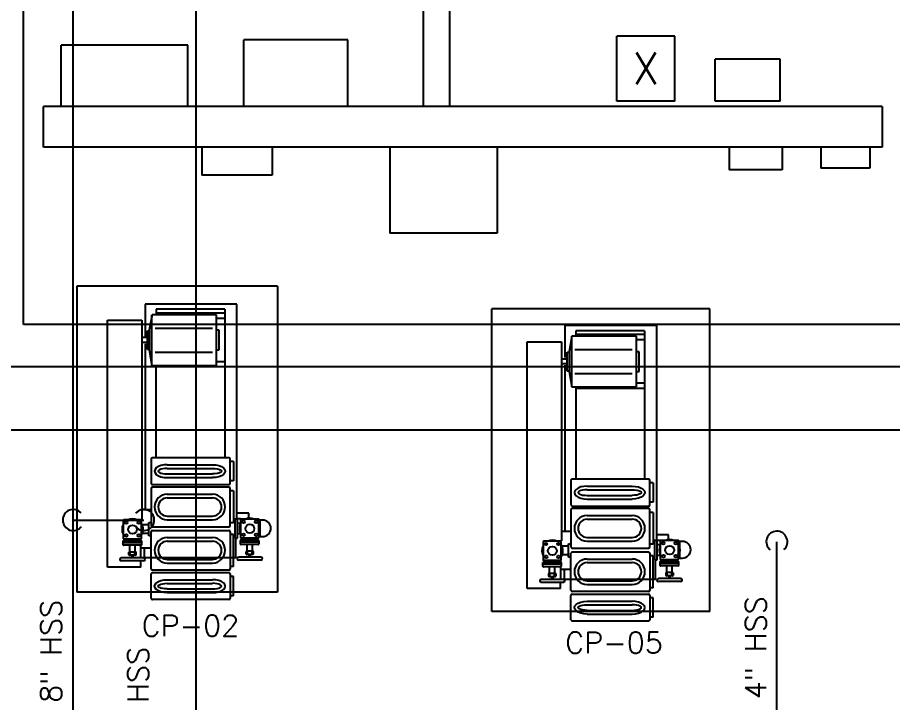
# Model space of a CAD drawing. Header units: inches. Extents: x -578 to 4567, y -980 to 6106.
# Drawn here: x 3079.6 to 3328.7, y 3681.8 to 3876.8 of the extents above; entities that cross this region are included whole.
import ezdxf
from ezdxf.enums import TextEntityAlignment as Align

# ---------------------------------------------------------------- set-up
doc = ezdxf.new("R2010")
doc.units = ezdxf.units.IN
doc.header["$LTSCALE"] = 25.4
doc.header["$MEASUREMENT"] = 0
doc.layers.get('0').update_dxf_attribs({"linetype": 'CONTINUOUS', "lineweight": 20})
doc.layers.add('A-AMONIA', color=7, linetype='CONTINUOUS', true_color=0x920ef1)
doc.layers.add('A-REFRIG EQPM', color=40, linetype='CONTINUOUS', true_color=0xffbf00)
for name, color, linetype in [('A-CONC', 106, 'CONTINUOUS'), ('A-ELEC', 6, 'CONTINUOUS'), ('A-TEXT', 2, 'CONTINUOUS'), ('A-WALL-CMU', 30, 'CONTINUOUS')]:
    doc.layers.add(name, color=color, linetype=linetype)
doc.styles.add('ROMANS', font='romans')
doc.styles.add('SIMPLEX', font='simplex')

# ---------------------------------------------------------------- blocks, each defined once
blk = doc.blocks.new('A$C5f4743b0')
for p, q in [((61.08, 42.88), (61.08, 37.95)), ((66.31, 43.03), (61.22, 43.03)), ((61.35, 44.09), (61.35, 43.38)), ((61.35, 43.47), (61.35, 43.04)), ((66.08, 43.38), (61.35, 43.38)), ((66.07, 43.38), (66.07, 44.09)), ((66.07, 43.39), (66.07, 43.04)), ((66.45, 37.95), (66.45, 42.88)), ((67, 42.58), (66.45, 42.58)), ((67.01, 37.92), (67.01, 42.87)), ((67.15, 43.02), (68.16, 43.02)), ((67.6, 43.02), (67.6, 37.78)), ((68.3, 42.87), (68.3, 37.92)), ((71.91, 43.59), (71.91, 37.29)), ((72.76, 43.59), (72.76, 37.29)), ((61.06, 40.19), (59.44, 40.19)), ((59.44, 40.19), (59.44, 36.81)), ((70.09, 41.21), (68.29, 41.21)), ((71.14, 41.11), (70.11, 41.11)), ((70.12, 39.59), (70.12, 41.29)), ((70.27, 41.43), (71, 41.43)), ((71.14, 41.29), (71.14, 39.59)), ((71.89, 40.66), (71.17, 40.66)), ((71.89, 40.3), (71.17, 40.3)), ((61.06, 37.83), (61.06, 36.54)), ((61.22, 37.81), (66.31, 37.81)), ((62.35, 37.81), (62.35, 36.91)), ((65.3, 37.83), (65.3, 36.91)), ((67, 38.47), (66.43, 38.47)), ((68.16, 37.78), (67.15, 37.78)), ((70.09, 39.69), (68.29, 39.69)), ((71.14, 39.78), (70.11, 39.78)), ((71, 39.45), (70.27, 39.45)), ((61.01, 36.81), (0, 36.81)), ((0, 36.81), (0, 10.66)), ((44.69, 35.77), (50.19, 35.77)), ((44.69, 35.77), (44.69, 34.84)), ((50.19, 35.77), (50.19, 34.84)), ((53.08, 35.77), (62.16, 35.77)), ((53.08, 35.77), (53.08, 34.84)), ((66.53, 36.91), (61.08, 36.91)), ((61.08, 36.91), (61.08, 36.5)), ((61.08, 36.5), (61.08, 36.19)), ((61.08, 36.19), (66.53, 36.19)), ((62.16, 35.77), (62.16, 34.84)), ((74.52, 35.77), (65.44, 35.77)), ((65.44, 35.77), (65.44, 34.84)), ((66.53, 36.19), (66.53, 36.91)), ((72.14, 36.47), (66.55, 36.47)), ((72.14, 36.47), (72.14, 10.53)), ((74.52, 35.77), (74.52, 34.84)), ((82.91, 35.77), (77.42, 35.77)), ((77.42, 35.77), (77.42, 34.84)), ((82.91, 35.77), (82.91, 34.84)), ((1.45, 33.31), (43.64, 33.31)), ((1.45, 33.31), (1.45, 13.84)), ((2.54, 33.06), (2.54, 13.89)), ((4.07, 33.06), (4.07, 31.03)), ((16.37, 33.06), (16.37, 31.03)), ((17.85, 33.11), (17.85, 13.94)), ((43.64, 34.48), (43.64, 12.77)), ((50.93, 34.84), (44, 34.84)), ((51.29, 12.77), (51.29, 34.48)), ((52.03, 34.48), (52.03, 12.77)), ((62.9, 34.84), (52.38, 34.84)), ((63.26, 12.77), (63.26, 34.48)), ((64.34, 12.77), (64.34, 34.48)), ((64.7, 34.84), (75.21, 34.84)), ((75.57, 34.48), (75.57, 12.77)), ((76.31, 12.77), (76.31, 34.48)), ((76.67, 34.84), (83.61, 34.84)), ((83.97, 34.48), (83.97, 12.77)), ((2.98, 31.03), (2.98, 12.66)), ((17.41, 31.03), (2.98, 31.03)), ((7.43, 31.77), (7.43, 31.03)), ((13.01, 31.77), (7.43, 31.77)), ((13.01, 31.03), (13.01, 31.77)), ((17.41, 12.61), (17.41, 31.03)), ((6.89, 29.8), (6.89, 13.55)), ((13.7, 29.8), (13.7, 13.55)), ((45.63, 17), (45.63, 29.84)), ((46.66, 17), (46.66, 29.84)), ((48.26, 17), (48.26, 29.84)), ((49.29, 17), (49.29, 29.84)), ((54.01, 17), (54.01, 29.84)), ((55.05, 17), (55.05, 29.84)), ((60.23, 17), (60.23, 29.84)), ((61.26, 17), (61.26, 29.84)), ((66.34, 17), (66.34, 29.84)), ((67.37, 17), (67.37, 29.84)), ((72.55, 17), (72.55, 29.84)), ((73.59, 17), (73.59, 29.84)), ((78.31, 17), (78.31, 29.84)), ((79.35, 17), (79.35, 29.84)), ((80.94, 17), (80.94, 29.84)), ((81.98, 17), (81.98, 29.84)), ((1.45, 13.84), (2.89, 13.84)), ((2.98, 12.66), (7.33, 11.87)), ((17.41, 12.61), (2.98, 12.61)), ((13.01, 11.87), (17.41, 12.61)), ((43.64, 13.85), (17.51, 13.85)), ((62.06, 11.72), (62.06, 12.46)), ((0, 10.66), (9.11, 10.66)), ((7.33, 11.87), (13.01, 11.87)), ((7.53, 11.32), (7.53, 11.87)), ((12.91, 11.32), (7.53, 11.32)), ((9.5, 11.32), (9.5, 9.69)), ((10.89, 11.32), (10.89, 9.69)), ((11.24, 10.66), (58.43, 10.66)), ((12.91, 11.87), (12.91, 11.32)), ((44, 12.41), (50.93, 12.41)), ((52.38, 12.41), (62.9, 12.41)), ((58.48, 12.41), (58.48, 9.74)), ((65.8, 11.72), (62.06, 11.72)), ((62.73, 11.69), (62.73, 9.86)), ((75.21, 12.41), (64.7, 12.41)), ((65.19, 11.69), (65.19, 9.9)), ((65.8, 12.39), (65.8, 11.72)), ((69.34, 12.37), (69.34, 9.49)), ((72.14, 10.53), (69.35, 10.53)), ((72.13, 10.24), (72.13, 3.94)), ((72.99, 10.24), (72.99, 3.94)), ((83.61, 12.41), (76.67, 12.41)), ((4.57, 9.74), (61.17, 9.74)), ((4.57, 0), (4.57, 9.74)), ((61.3, 9.53), (61.3, 4.6)), ((66.53, 9.67), (61.45, 9.67)), ((67.22, 9.22), (66.66, 9.22)), ((66.68, 4.6), (66.68, 9.53)), ((67.23, 4.57), (67.23, 9.52)), ((67.38, 9.66), (68.39, 9.66)), ((67.83, 9.66), (67.83, 4.42)), ((70.32, 7.86), (68.52, 7.86)), ((68.53, 9.52), (68.53, 4.57)), ((72.06, 9.49), (68.69, 9.49)), ((71.37, 7.75), (70.34, 7.75)), ((70.35, 6.24), (70.35, 7.94)), ((70.49, 8.08), (71.22, 8.08)), ((71.37, 7.94), (71.37, 6.24)), ((74.71, 9.43), (72.99, 9.43)), ((74.71, 9.43), (74.71, 0)), ((67.22, 5.12), (66.66, 5.12)), ((70.32, 6.33), (68.52, 6.33)), ((71.37, 6.42), (70.34, 6.42)), ((71.22, 6.1), (70.49, 6.1)), ((72.11, 7.31), (71.4, 7.31)), ((72.11, 6.95), (71.4, 6.95)), ((61.45, 4.46), (66.53, 4.46)), ((68.39, 4.42), (67.38, 4.42)), ((74.71, 0), (4.57, 0))]:
    blk.add_line(p, q)
for centre, radius in [((61.86, 42.25), 0.371), ((65.53, 42.25), 0.371), ((63.8, 40.48), 1.25), ((61.86, 38.67), 0.371), ((65.53, 38.71), 0.371), ((62.08, 8.89), 0.371), ((64.02, 7.12), 1.25), ((65.76, 8.89), 0.371), ((62.08, 5.32), 0.371), ((65.76, 5.36), 0.371)]:
    blk.add_circle(centre, radius)
for centre, radius, start, end in [((63.71, 44.09), 2.36, 0, 180), ((61.22, 42.88), 0.144, 90, 180), ((63.79, 40.45), 2.97, 60.1856, 119.8144), ((66.31, 42.88), 0.144, 0, 90), ((67.15, 42.87), 0.144, 90, 180), ((68.16, 42.87), 0.144, 0, 90), ((72.33, 43.59), 0.427, 0, 180), ((63.79, 40.45), 2.97, 156.2672, 203.7328), ((63.79, 40.45), 2.97, 333.5782, 26.4218), ((70.27, 41.29), 0.144, 90, 180), ((71, 41.29), 0.144, 0, 90), ((61.22, 37.95), 0.144, 180, 270), ((63.79, 40.45), 2.97, 242.9786, 297.0214), ((66.31, 37.95), 0.144, 270, 0), ((67.15, 37.92), 0.144, 180, 270), ((68.16, 37.92), 0.144, 270, 0), ((70.27, 39.59), 0.144, 180, 270), ((71, 39.59), 0.144, 270, 0), ((72.33, 37.29), 0.427, 180, 0), ((44, 34.48), 0.359, 90, 180), ((50.93, 34.48), 0.359, 0, 90), ((52.38, 34.48), 0.359, 90, 180), ((57.64, 29.84), 3.62, 0, 180), ((57.64, 29.84), 3.62, 0, 180), ((57.64, 29.84), 2.59, 0, 180), ((62.9, 34.48), 0.359, 0, 90), ((64.7, 34.48), 0.359, 90, 180), ((69.96, 29.84), 3.62, 0, 180), ((69.96, 29.84), 3.62, 0, 180), ((69.96, 29.84), 2.59, 0, 180), ((75.21, 34.48), 0.359, 0, 90), ((76.67, 34.48), 0.359, 90, 180), ((83.61, 34.48), 0.359, 0, 90), ((57.64, 17), 3.62, 180, 0), ((57.64, 17), 2.59, 180, 0), ((69.96, 17), 3.62, 180, 0), ((69.96, 17), 2.59, 180, 0), ((44, 12.77), 0.359, 180, 270), ((50.93, 12.77), 0.359, 270, 0), ((52.38, 12.77), 0.359, 180, 270), ((62.9, 12.77), 0.359, 270, 0), ((64.7, 12.77), 0.359, 180, 270), ((75.21, 12.77), 0.359, 270, 0), ((76.67, 12.77), 0.359, 180, 270), ((83.61, 12.77), 0.359, 270, 0), ((64.01, 7.13), 3.01, 57.6826, 122.3174), ((72.56, 10.24), 0.427, 0, 180), ((64.01, 7.13), 3.01, 153.9453, 206.0547), ((61.45, 9.53), 0.144, 90, 180), ((66.53, 9.53), 0.144, 0, 90), ((64.01, 7.13), 3.01, 332.2832, 27.7168), ((67.38, 9.52), 0.144, 90, 180), ((68.39, 9.52), 0.144, 0, 90), ((70.49, 7.94), 0.144, 90, 180), ((71.22, 7.94), 0.144, 0, 90), ((70.49, 6.24), 0.144, 180, 270), ((71.22, 6.24), 0.144, 270, 0), ((61.45, 4.6), 0.144, 180, 270), ((64.01, 7.13), 3.01, 242.4773, 297.5227), ((66.53, 4.6), 0.144, 270, 0), ((67.38, 4.57), 0.144, 180, 270), ((68.39, 4.57), 0.144, 270, 0), ((72.56, 3.94), 0.427, 180, 0)]:
    blk.add_arc(centre, radius, start, end)
at = {"extrusion": (0, 0, -1)}
for centre, major_axis, ratio in [((47.46, 29.84), (0, -3.61), 0.507781), ((47.46, 29.84), (0, -2.57), 0.311006), ((80.15, 17), (0, 3.61), 0.507781), ((80.14, 17), (0, 2.57), 0.311006)]:
    blk.add_ellipse(centre, major_axis=major_axis, ratio=ratio, start_param=1.570796, end_param=4.712389, dxfattribs=at)
for centre, major_axis, ratio in [((80.15, 29.84), (0, -3.61), 0.507781), ((80.14, 29.84), (0, -2.57), 0.311006), ((47.46, 17), (0, 3.61), 0.507781), ((47.46, 17), (0, 2.57), 0.311006)]:
    blk.add_ellipse(centre, major_axis=major_axis, ratio=ratio, start_param=1.570796, end_param=4.712389)

msp = doc.modelspace()

# ---------------------------------------------------------------- linework, layer by layer
at = {"layer": 'A-AMONIA'}
for p, q in [((3130.264682, 4096.29287), (3130.264682, 3626.491918)), ((3095.471215, 3626.491918), (3095.471215, 3948.126072)), ((3081.272964, 3789.561556), (3081.272964, 3909.316312)), ((3380.283461, 3789.561556), (3081.272964, 3789.561556)), ((3392.283461, 3777.561556), (3069.272964, 3777.561556)), ((3404.283461, 3759.561556), (3057.272964, 3759.561556)), ((3095.471215, 3733.985526), (3115.503491, 3733.985526)), ((3295.5196, 3626.491918), (3295.5196, 3727.798464))]:
    msp.add_line(p, q, dxfattribs=at)
for centre, start, end in [((3095.471215, 3733.985526), 42.37686697, 320.42899778), ((3115.503491, 3733.985526), 222.37686697, 140.42899778), ((3295.5196, 3727.798464), 312.37686697, 230.42899778)]:
    msp.add_arc(centre, 3, start, end, dxfattribs=at)
at = {"layer": 'A-CONC'}
for p, q in [((3153.5, 3800.5), (3096.5, 3800.5)), ((3096.5, 3800.5), (3096.5, 3713.5)), ((3153.5, 3800.5), (3153.5, 3713.5)), ((3276.5, 3794), (3214.5, 3794)), ((3214.5, 3708), (3214.5, 3794)), ((3276.5, 3708), (3276.5, 3794)), ((3153.5, 3713.5), (3096.5, 3713.5)), ((3276.5, 3708), (3214.5, 3708))]:
    msp.add_line(p, q, dxfattribs=at)
at = {"layer": 'A-ELEC'}
for p, q in [((3250, 3853), (3250, 3871.5)), ((3266.5, 3871.5), (3250, 3871.5)), ((3266.5, 3853), (3266.5, 3871.5)), ((3092, 3851.5), (3092, 3869)), ((3128, 3869), (3092, 3869)), ((3128, 3851.5), (3128, 3869)), ((3144, 3851.5), (3144, 3870.5)), ((3173.5, 3870.5), (3144, 3870.5)), ((3173.5, 3851.5), (3173.5, 3870.5)), ((3278, 3853), (3278, 3865)), ((3296.5, 3865), (3278, 3865)), ((3296.5, 3853), (3296.5, 3865)), ((3128, 3851.5), (3092, 3851.5)), ((3173.5, 3851.5), (3144, 3851.5)), ((3266.5, 3853), (3250, 3853)), ((3296.5, 3853), (3278, 3853)), ((3132, 3840), (3132, 3832)), ((3152, 3840), (3132, 3840)), ((3152, 3840), (3152, 3832)), ((3185.5, 3840), (3185.5, 3815.5)), ((3215.5, 3840), (3185.5, 3840)), ((3216, 3840), (3216, 3815.5)), ((3282, 3840), (3282, 3833.5)), ((3297, 3840), (3282, 3840)), ((3297, 3840), (3297, 3833.5)), ((3308, 3840), (3308, 3834)), ((3322, 3840), (3308, 3840)), ((3322, 3840), (3322, 3834)), ((3297, 3833.5), (3282, 3833.5)), ((3322, 3834), (3308, 3834)), ((3152, 3832), (3132, 3832)), ((3216, 3815.5), (3185.5, 3815.5))]:
    msp.add_line(p, q, dxfattribs=at)
at = {"layer": 'A-WALL-CMU'}
for p, q in [((3195, 3851.5), (3195, 4179.5)), ((3202.5, 3851.5), (3202.5, 3998.5)), ((3195, 3851.5), (3087, 3851.5)), ((3087, 3840), (3087, 3851.5)), ((3325.5, 3851.5), (3195, 3851.5)), ((3325.5, 3851.5), (3325.5, 3840)), ((3325.5, 3840), (3087, 3840))]:
    msp.add_line(p, q, dxfattribs=at)

# ---------------------------------------------------------------- block references
at = {"layer": 'A-REFRIG EQPM', "rotation": 270}
for p in [(3105.200051, 3795.338182), (3224.563307, 3789.247269)]:
    msp.add_blockref('A$C5f4743b0', p, dxfattribs=at)

# ---------------------------------------------------------------- texts
at = {"layer": 'A-AMONIA', "char_height": 6, "attachment_point": 4, "rotation": 90, "style": 'ROMANS'}
for s, insert in [('4" HSS', (3289.518487, 3683.023236)), ('8" HSS', (3089.148845, 3682.030712)), ('HSS', (3113.858855, 3682.030712))]:
    msp.add_mtext(s, dxfattribs=dict(at, insert=insert))
at = {"layer": 'A-REFRIG EQPM', "style": 'ROMANS'}
for s, p in [('CP-02', (3128.788314, 3703.932627)), ('CP-05', (3249.200514, 3699.134051))]:
    msp.add_text(s, height=6, dxfattribs=at).set_placement(p, align=Align.MIDDLE)
at = {"layer": 'A-TEXT', "style": 'SIMPLEX'}
msp.add_text('X', height=9, dxfattribs=at).set_placement((3258.295121, 3862.348532), align=Align.MIDDLE)

doc.saveas('drawing.dxf')
